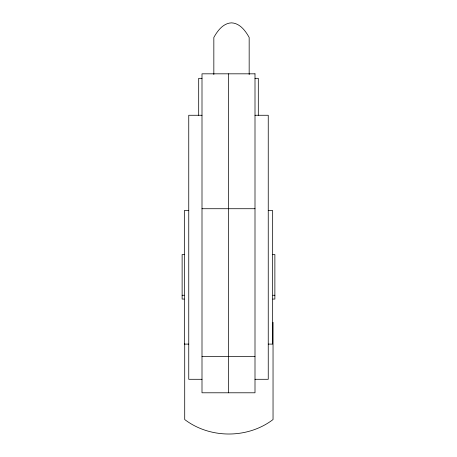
<?xml version="1.0" encoding="UTF-8"?>
<svg xmlns="http://www.w3.org/2000/svg" width="457" height="457" viewBox="0 0 457 457"><rect width="100%" height="100%" fill="white"/><g stroke="black" fill="none" stroke-linecap="round" stroke-linejoin="round"><path stroke-width="0.69" d="M202 78.324L198.692 78.324L198.692 115.273M255 78.324L258.308 78.324L258.308 115.273M202 115.267L188.752 115.267L188.752 379.293L202 379.293M255 115.267L268.248 115.267L268.248 379.293L255 379.293M202 208.723L255 208.723M188.752 210.546L184.337 210.546L184.337 344.104L188.752 344.104M268.248 210.546L272.663 210.546L272.663 344.104L268.248 344.104M184.2 254.532L182.126 254.532L182.126 299.067L184.2 299.067M272.8 254.532L274.874 254.532L274.874 299.067L272.8 299.067M182.126 295.262L184.114 295.262M272.886 295.262L274.874 295.262M202 356.443L255 356.443M273.04 322.282L273.04 419.549C247.694 438.834 210.06 438.834 184.714 419.549L184.714 343.853M249.168 74.605L249.168 37.451C245.438 30.756 239.885 23.216 231.505 22.85C223.119 23.216 217.572 30.756 213.836 37.451L213.836 74.605M228.5 73.823L228.5 392.792M255 73.823L202 73.823L202 392.792L255 392.792L255 73.823"/></g></svg>
